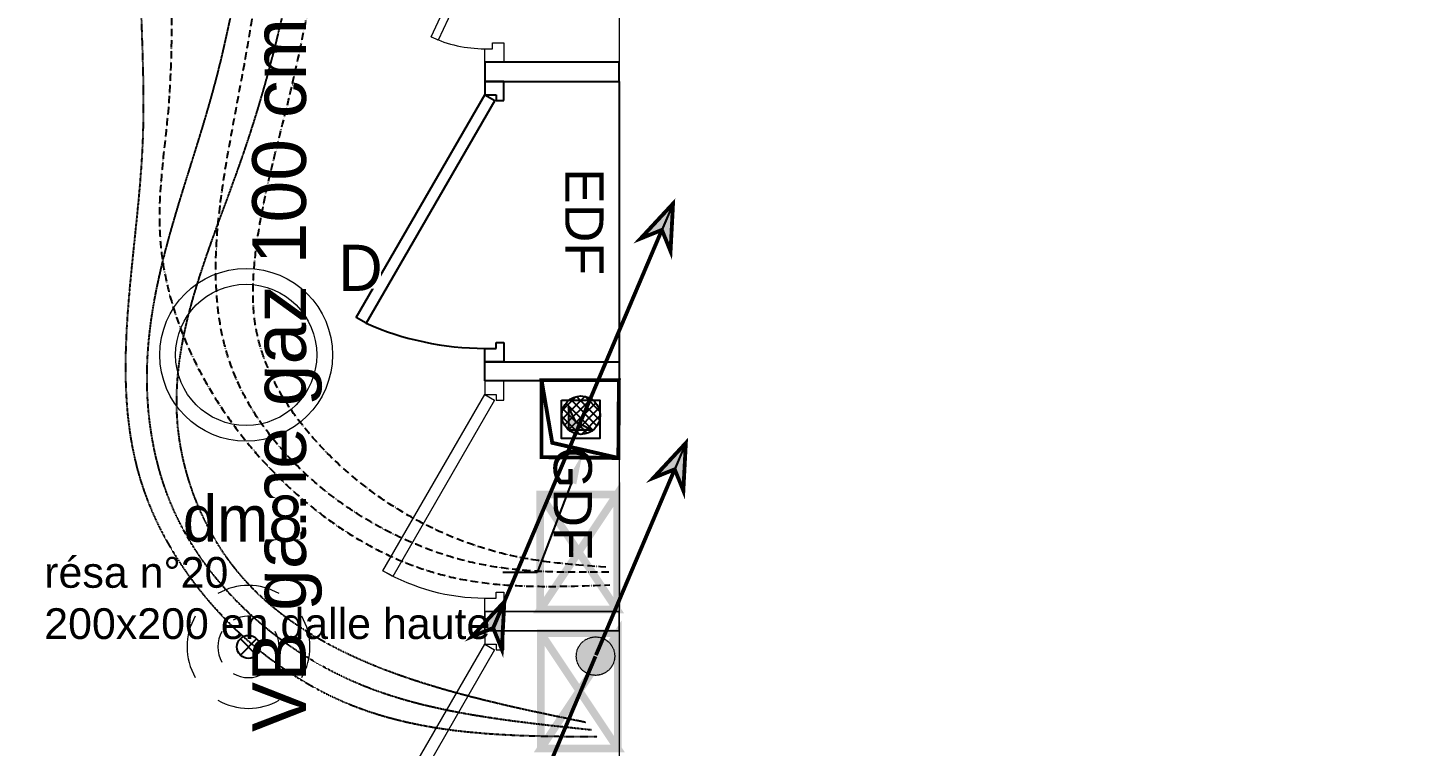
# Model space of a CAD drawing. Header units: millimetres. Extents: x 449410 to 506007, y -379864 to -318775.
# Drawn here: x 468059 to 471650, y -337334 to -335463 of the extents above; entities that cross this region are included whole.
import ezdxf
from ezdxf import colors
from ezdxf.entities.mleader import LeaderData, LeaderLine
from ezdxf.math import Vec2, Vec3

# ---------------------------------------------------------------- set-up
doc = ezdxf.new("R2010")
doc.units = ezdxf.units.MM
doc.linetypes.add('prlm_ef', pattern=[0.165, 0.1, -0.065])
doc.linetypes.add('prlm_gaz', pattern=[36, 24, -3, 0, -3, 0, -3, 0, -3])
for name, color, linetype, lineweight in [('_GAZELEC-BOITE INCORPO', 36, 'Continuous', 18), ('_GAZELEC-RESERVATION', 1, 'Continuous', 18), ('_GAZELEC-RESERVATION 2', 132, 'Continuous', 18)]:
    doc.layers.add(name, color=color, linetype=linetype, lineweight=lineweight)
for name, color, linetype in [('prlm-EAU-EF', 161, 'Continuous'), ('prlm-EAU-EUEV', 25, 'Continuous'), ('prlm-ELEC-BT', 63, 'Continuous'), ('prlm-ELEC-CFO', 201, 'Continuous'), ('prlm-GAZ', 20, 'Continuous'), ('prlm-MOD-PB', 123, 'Continuous'), ('prlm-TELECOM', 30, 'Continuous')]:
    doc.layers.add(name, color=color, linetype=linetype)
doc.styles.add('Geneva', font='arial.ttf')
doc.styles.add('prlm-elec-cfo', font='comic.ttf', dxfattribs={"height": 12})
doc.styles.get("Standard").update_dxf_attribs({"font": 'arial.ttf'})

# ---------------------------------------------------------------- blocks, each defined once
blk = doc.blocks.new('xi.edf73')
at = {"linetype": 'Continuous'}
for p, q in [((0, 0), (73, 0)), ((5, -30), (0, -30)), ((0, -30), (0, -35)), ((3.5, -35), (3.5, -32)), ((3.5, -32), (5, -32)), ((5, -32), (5, -30)), ((68, -32), (68, -30)), ((68, -30), (73, -30)), ((69.5, -32), (68, -32)), ((69.5, -35), (69.5, -32)), ((73, -30), (73, -35)), ((0, -35), (3.5, -35)), ((3.5, -35), (5, -32.4)), ((61.45, -68.46), (3.5, -35)), ((5, -32.4), (62.95, -65.86)), ((73, -35), (69.5, -35)), ((62.95, -65.86), (61.45, -68.46))]:
    blk.add_line(p, q, dxfattribs=at)
at = {"linetype": 'Continuous', "flags": 128}
for points in [[(0, -35), (0, 0), (-5, 0), (-5, -35)], [(78, -35), (73, -35), (73, 0), (78, 0)]]:
    blk.add_lwpolyline(points, close=True, dxfattribs=at)
at = {"linetype": 'Continuous'}
blk.add_arc((-6.5, -35), 76, 336.0423, 0, dxfattribs=at)
at = {"insert": (36.5, -9.03), "char_height": 9.966, "width": 55.6525, "attachment_point": 5, "line_spacing_factor": 0.72537, "style": 'Geneva'}
blk.add_mtext('EDF', dxfattribs=at)
blk = doc.blocks.new('xi.gdf60')
at = {"linetype": 'Continuous', "lineweight": 18}
for p, q in [((0, 0), (60, 0)), ((5, -30), (0, -30)), ((0, -30), (0, -35)), ((3.5, -35), (3.5, -32)), ((3.5, -32), (5, -32)), ((5, -32), (5, -30)), ((55, -32), (55, -30)), ((55, -30), (60, -30)), ((56.5, -32), (55, -32)), ((56.5, -35), (56.5, -32)), ((60, -30), (60, -35)), ((0, -35), (3.5, -35)), ((3.5, -35), (5, -32.4)), ((49.4, -61.5), (3.5, -35)), ((5, -32.4), (50.9, -58.9)), ((60, -35), (56.5, -35)), ((50.9, -58.9), (49.4, -61.5))]:
    blk.add_line(p, q, dxfattribs=at)
at = {"linetype": 'Continuous', "lineweight": 18, "flags": 128}
for points in [[(0, -35), (0, 0), (-5, 0), (-5, -35)], [(0, 0), (20, 0), (20, -20), (0, -20)], [(65, -35), (60, -35), (60, 0), (65, 0)]]:
    blk.add_lwpolyline(points, close=True, dxfattribs=at)
at = {"linetype": 'Continuous', "lineweight": 18}
blk.add_arc((3.5, -35), 53, 330, 0, dxfattribs=at)
at = {"insert": (31.83, -12.12), "char_height": 9.966, "width": 55.6525, "attachment_point": 5, "line_spacing_factor": 0.72537, "style": 'Geneva'}
blk.add_mtext('GDF', dxfattribs=at)
blk = doc.blocks.new('xi.ft')
at = {"linetype": 'Continuous', "lineweight": 18}
for p, q in [((0, 0), (40, 0)), ((5, -30), (0, -30)), ((0, -30), (0, -35)), ((5, -33), (5, -30)), ((35, -33), (35, -30)), ((35, -30), (40, -30)), ((40, -35), (40, -30)), ((0, -35), (3.5, -35)), ((3.5, -35), (3.5, -33)), ((3.5, -33), (5, -33)), ((3.5, -35), (4.35, -33.19)), ((33.41, -48.95), (3.5, -35)), ((4.35, -33.19), (34.25, -47.13)), ((36.5, -33), (35, -33)), ((36.5, -35), (36.5, -33)), ((40, -35), (36.5, -35)), ((34.25, -47.13), (33.41, -48.95))]:
    blk.add_line(p, q, dxfattribs=at)
at = {"linetype": 'Continuous', "lineweight": 18, "flags": 128}
for points in [[(0, -35), (0, 0), (-5, 0), (-5, -35)], [(45, -35), (40, -35), (40, 0), (45, 0)]]:
    blk.add_lwpolyline(points, close=True, dxfattribs=at)
at = {"linetype": 'Continuous', "lineweight": 18}
blk.add_arc((3.5, -35), 33, 335, 0, dxfattribs=at)
at = {"insert": (19.99, -11.1), "char_height": 9.966, "width": 55.6525, "attachment_point": 5, "line_spacing_factor": 0.72537, "style": 'Geneva'}
blk.add_mtext('FT', dxfattribs=at)
blk = doc.blocks.new('xi.ef100')
at = {"linetype": 'Continuous', "lineweight": 18}
for p, q in [((0, 0), (100, 0)), ((0, -30), (0, -35)), ((5, -30), (0, -30)), ((3.5, -32), (5, -32)), ((3.5, -35), (3.5, -32)), ((5, -32), (5, -30)), ((95, -30), (100, -30)), ((95, -32), (95, -30)), ((96.5, -32), (95, -32)), ((96.5, -35), (96.5, -32)), ((100, -30), (100, -35)), ((0, -35), (3.5, -35)), ((3.5, -35), (5, -32.4)), ((84.04, -81.5), (3.5, -35)), ((5, -32.4), (85.54, -78.9)), ((100, -35), (96.5, -35)), ((85.54, -78.9), (84.04, -81.5))]:
    blk.add_line(p, q, dxfattribs=at)
at = {"linetype": 'Continuous', "lineweight": 18, "flags": 128}
for points in [[(0, -35), (0, 0), (-5, 0), (-5, -35)], [(105, -35), (100, -35), (100, 0), (105, 0)]]:
    blk.add_lwpolyline(points, close=True, dxfattribs=at)
at = {"linetype": 'Continuous', "lineweight": 18}
blk.add_arc((3.5, -35), 93, 330, 0, dxfattribs=at)
at = {"insert": (51.73, -11.91), "char_height": 9.966, "width": 55.6525, "attachment_point": 5, "line_spacing_factor": 0.72537, "style": 'Geneva'}
blk.add_mtext('EF', dxfattribs=at)
blk = doc.blocks.new('xi.resagaz10')
at = {"layer": 'prlm-MOD-PB'}
blk.add_hatch(color=0, dxfattribs=at).paths.add_polyline_path([(1.81, -1.7), (3.77, -5.6), (7.71, -7.7), (1.81, -7.7)], flags=16)
at = {"layer": 'prlm-MOD-PB', "color": 0}
for p, q in [((1.81, -1.7), (1.81, -7.7)), ((3.77, -5.6), (1.81, -1.7)), ((7.71, -7.7), (3.77, -5.6)), ((1.81, -7.7), (7.71, -7.7))]:
    blk.add_line(p, q, dxfattribs=at)
blk.add_lwpolyline([(0, 0), (10, 0), (10, -10), (0, -10)], close=True, dxfattribs=at)
blk = doc.blocks.new('xi.TXT-VBgaz')
at = {"layer": 'prlm-MOD-PB', "insert": (0, 0), "char_height": 14, "width": 256.4416, "attachment_point": 1}
blk.add_mtext('VB gaine gaz 100 cm² utiles', dxfattribs=at)
blk = doc.blocks.new('xi.dm8')
at = {"layer": 'prlm-ELEC-CFO', "color": 0}
for points in [[(-2.12, 2.12), (2.12, -2.12)], [(2.12, 2.12), (-2.12, -2.12)]]:
    blk.add_lwpolyline(points, dxfattribs=at)
blk.add_circle((0, 0), 3, dxfattribs=at)
at = {"layer": 'prlm-ELEC-CFO', "color": 0, "lineweight": 13}
for radius, start, end in [(16, 60, 120), (16, 150, 210), (8, 60, 120), (16, 330, 30), (8, 150, 210), (8, 330, 30), (8, 240, 300), (16, 240, 300)]:
    blk.add_arc((0, 0), radius, start, end, dxfattribs=at)
blk = doc.blocks.new('xi.lumD')
at = {"layer": 'prlm-ELEC-CFO', "color": 0, "linetype": 'ByBlock', "lineweight": 13}
for radius in [22.49, 18.39]:
    blk.add_circle((0, 0), radius, dxfattribs=at)
blk = doc.blocks.new('FLECHE1')
h = blk.add_hatch(color=256)
h.dxf.hatch_style = 1
h.paths.add_polyline_path([(495907.1, -370439.6), (495913.6, -370315.5), (495936.1, -370371.1), (495991.7, -370348.6)])
for p, q in [((495907.1, -370439.6), (496141.3, -369887.2)), ((495913.6, -370315.5), (495907.1, -370439.6)), ((495913.6, -370315.5), (495907.1, -370439.6)), ((495936.1, -370371.1), (495913.6, -370315.5)), ((495936.1, -370371.1), (495913.6, -370315.5)), ((495991.7, -370348.6), (495907.1, -370439.6)), ((495907.1, -370439.6), (495991.7, -370348.6)), ((495907.1, -370439.6), (495936.1, -370371.1)), ((495936.1, -370371.1), (495991.7, -370348.6)), ((495991.7, -370348.6), (495936.1, -370371.1))]:
    blk.add_line(p, q)
at = {"const_width": 10}
for points in [[(495936.1, -370371.1), (496141.3, -369887.2)], [(495907.1, -370439.6), (495913.6, -370315.5), (495936.1, -370371.1), (495991.7, -370348.6), (495907.1, -370439.6)]]:
    blk.add_lwpolyline(points, dxfattribs=at)
blk = doc.blocks.new('xi.colonnegaz')
at = {"layer": 'prlm-GAZ'}
h = blk.add_hatch(dxfattribs=at)
h.set_pattern_fill('ANSI37', color=0, scale=0.5, style=0)
h.paths.add_polyline_path([(-5, 0, 1), (5, 0, 1)])
at = {"layer": 'prlm-GAZ', "color": 0}
blk.add_circle((0, 0), 5, dxfattribs=at)
blk = doc.blocks.new('xi.eu')
at = {"layer": 'prlm-EAU-EUEV', "linetype": 'ByBlock', "lineweight": -2}
h = blk.add_hatch(color=0, dxfattribs=at)
edge = h.paths.add_edge_path()
edge.add_arc((0, 0), 5, 0, 360)
at = {"layer": 'prlm-EAU-EUEV', "color": 0, "linetype": 'ByBlock', "lineweight": 5}
blk.add_circle((0, 0), 5, dxfattribs=at)
blk = doc.blocks.new('FLECHE2')
h = blk.add_hatch(color=256)
h.dxf.hatch_style = 1
h.paths.add_polyline_path([(496271.9, -370023.3), (496278.4, -369899.2), (496300.9, -369954.8), (496356.5, -369932.3)])
at = {"const_width": 10}
for points in [[(496066.7, -370507.2), (496300.9, -369954.8), (496356.5, -369932.3), (496271.9, -370023.3), (496300.9, -369954.8), (496278.4, -369899.2), (496271.9, -370023.3), (496356.5, -369932.3), (496300.9, -369954.8), (496278.4, -369899.2), (496271.9, -370023.3)], [(496271.9, -370023.3), (496278.4, -369899.2), (496300.9, -369954.8), (496356.5, -369932.3), (496271.9, -370023.3)]]:
    blk.add_lwpolyline(points, dxfattribs=at)

msp = doc.modelspace()

# ---------------------------------------------------------------- linework, layer by layer
at = {"layer": '_GAZELEC-BOITE INCORPO', "const_width": 20}
for points in [[(469594.002, -336777.816), (469594.001, -336677.816), (469394.001, -336677.817), (469394.002, -336977.81), (469594.005, -336977.81), (469593.995, -336677.816), (469394.002, -336977.81), (469594.005, -336977.81), (469394.008, -336677.817)], [(469595.761, -337139.359), (469595.761, -337039.359), (469395.761, -337039.36), (469395.762, -337339.353), (469595.765, -337339.353), (469595.754, -337039.359), (469395.762, -337339.353), (469595.765, -337339.353), (469395.767, -337039.36)]]:
    msp.add_lwpolyline(points, dxfattribs=at)
at = {"layer": '_GAZELEC-RESERVATION 2', "const_width": 10}
msp.add_lwpolyline([(469598.932, -336380.599), (469397.448, -336380.596), (469397.447, -336580.985), (469597.458, -336583.101), (469598.932, -336380.597), (469397.448, -336380.596), (469425.301, -336543.645), (469597.458, -336583.101)], dxfattribs=at)
at = {"layer": 'prlm-ELEC-CFO', "lineweight": 13}
msp.add_spline([(471518.725, -338382.723), (471809.258, -337686.209), (472863.748, -337032.7)], degree=3, dxfattribs=at)

# ---------------------------------------------------------------- block references
at = {"layer": 'prlm-EAU-EF', "linetype": 'prlm_ef', "ltscale": 100, "rotation": 180}
for name, p in [('FLECHE1', (965680.369, -706983.628)), ('FLECHE2', (965604.656, -707606.642))]:
    msp.add_blockref(name, p, dxfattribs=at)
at = {"layer": 'prlm-EAU-EF', "xscale": 10, "yscale": 10, "zscale": 10}
for rotation in [269.9995200071569, 269.9995200071568, 269.9995200071568]:
    msp.add_blockref('xi.ef100', (469599.292, -337032.682), dxfattribs=dict(at, rotation=rotation))
at = {"layer": 'prlm-EAU-EF', "linetype": 'prlm_ef', "ltscale": 100, "xscale": 10, "yscale": 10, "zscale": 10, "rotation": 359.9777995161473}
msp.add_blockref('xi.eu', (469537.984, -337098.988), dxfattribs=at)
at = {"layer": 'prlm-ELEC-BT', "xscale": 10, "yscale": 10, "zscale": 10}
for rotation in [269.9995035849694, 269.9995035849693, 269.9995035849693]:
    msp.add_blockref('xi.edf73', (469599.304, -335602.682), dxfattribs=dict(at, rotation=rotation))
at = {"layer": 'prlm-ELEC-CFO', "xscale": 10, "yscale": 10, "zscale": 10}
for name, p in [('xi.lumD', (468628, -336314.741)), ('xi.dm8', (468634.088, -337074.858))]:
    msp.add_blockref(name, p, dxfattribs=at)
at = {"layer": 'prlm-GAZ', "linetype": 'prlm_gaz', "ltscale": 0.8, "rotation": 180}
for name, p in [('FLECHE1', (965647, -706360.46)), ('FLECHE2', (965572.361, -706980.523))]:
    msp.add_blockref(name, p, dxfattribs=at)
at = {"layer": 'prlm-GAZ', "xscale": 10, "yscale": 10, "zscale": 10, "rotation": 269.9995035851865}
msp.add_blockref('xi.gdf60', (469599.298, -336382.682), dxfattribs=at)
msp.add_blockref('xi.gdf60', (469599.298, -336382.682), dxfattribs=at)
msp.add_blockref('xi.gdf60', (469599.298, -336382.682), dxfattribs=at)
at = {"layer": 'prlm-GAZ', "xscale": 10, "yscale": 10, "zscale": 10}
msp.add_blockref('xi.colonnegaz', (469500.141, -336471.618), dxfattribs=at)
at = {"layer": 'prlm-MOD-PB', "xscale": 10, "yscale": 10, "zscale": 10, "rotation": 90.00000000000017}
msp.add_blockref('xi.TXT-VBgaz', (468643.746, -337296.553), dxfattribs=at)
at = {"layer": 'prlm-MOD-PB', "xscale": 10, "yscale": 10, "zscale": 10}
msp.add_blockref('xi.resagaz10', (469449.298, -336432.68), dxfattribs=at)
at = {"layer": 'prlm-TELECOM', "xscale": 10, "yscale": 10, "zscale": 10}
for rotation in [269.9999999999059, 269.9999999999058, 269.9999999999058]:
    msp.add_blockref('xi.ft', (469599.305, -335152.682), dxfattribs=dict(at, rotation=rotation))

# ---------------------------------------------------------------- next in the draw order: texts
at = {"layer": 'prlm-ELEC-CFO', "lineweight": 20, "char_height": 120, "attachment_point": 2, "line_spacing_factor": 0.8, "style": 'prlm-elec-cfo', "bg_fill": 3, "box_fill_scale": 0.95, "bg_fill_color": 256, "bg_fill_transparency": 0}
for s, insert in [('D', (468925.574, -336028.018)), ('dm8', (468619.091, -336680.972))]:
    msp.add_mtext(s, dxfattribs=dict(at, insert=insert))

# ---------------------------------------------------------------- next in the draw order: linework, layer by layer
at = {"layer": 'prlm-EAU-EF', "linetype": 'prlm_ef'}
for points in [[(469527.667, -337291.356), (469241.507, -337256.241), (468917.079, -337169.53), (468437.129, -336713.837), (468370.546, -336336.805), (468537.275, -335643.842), (468680.746, -334337.694), (468680.746, -332388.872), (468680.746, -331783.149), (468680.746, -329848.335), (468680.746, -328628.302), (468554.979, -328280.598), (468214.741, -328140.308), (467817.542, -328121.753)], [(469512.953, -337271.644), (469282.069, -337221.851), (468601.776, -336874.418), (468450.207, -336502), (468616.346, -335804.345), (468818.379, -334791.522), (468843.993, -334253.936), (468843.993, -332720.155), (468843.993, -331781.267), (468843.993, -331416.143), (469596.895, -330214.369), (469996.079, -328963.715), (469996.079, -328444.252)], [(467301.075, -334090.614), (467331.191, -333778.116), (468116.701, -333419.424), (468506.527, -334144.672), (468358.398, -335101.121), (468358.398, -335753.375), (468358.398, -336658.613), (468876.988, -337215.644), (469542.204, -337308.615)]]:
    msp.add_spline(points, degree=3, dxfattribs=at)
at = {"layer": 'prlm-GAZ', "linetype": 'prlm_gaz', "ltscale": 0.8}
for points in [[(469572.537, -336880.319), (469230.289, -336858.252), (468586.051, -336335.68), (468586.051, -335759.814), (468634.952, -335492.143), (468708.723, -334828.883), (468725.938, -334541.323), (468725.938, -334107.697), (468725.938, -333384.542), (468725.938, -332472.583), (468725.938, -331721.969), (468725.938, -330840.972), (468725.938, -330322.109), (468748.049, -329782.153), (468762.327, -329505.843), (468762.327, -328966.446), (468717.082, -328516.852), (468629.333, -328294.253), (468530.24, -328195.16), (468241.265, -328095.776), (467830.69, -328072.668)], [(469565.067, -336867.343), (469340.842, -336841.919), (468874.739, -336604.365), (468653.406, -336244.433), (468653.406, -336042.784), (468741.419, -335639.392), (468825.623, -335209.195), (468899.583, -334586.906), (468899.583, -333255.935), (468899.583, -331839.995), (468899.583, -331485.428), (468957.868, -331207.336), (469226.485, -330765.931), (469659.791, -330226.428), (469858.769, -329830.848), (469990.949, -329377.081), (470029.92, -328445.089)], [(467287.062, -334085.281), (467281.883, -333912.395), (467295.928, -333792.865), (467387.996, -333616.251), (467635.859, -333436.968), (467936.877, -333364.096), (468121.947, -333374.703), (468357.615, -333535.64), (468563.453, -334122.067), (468525.756, -334548.189), (468459.027, -334826.98), (468425.37, -335671.522), (468402.499, -335987.657), (468656.972, -336574.067), (469161.404, -336892.976), (469575.232, -336913.419)]]:
    msp.add_spline(points, degree=3, dxfattribs=at)

# ---------------------------------------------------------------- next in the draw order: leaders
at = {"layer": '_GAZELEC-RESERVATION', "color": 6}
ml = msp.add_multileader_mtext('Standard', dxfattribs=at)
ml.set_content('résa n°20\\P200x200 en dalle haute', color=6)
ml.set_leader_properties()
ml.build(insert=Vec2(0, 0))
ml.multileader.update_dxf_attribs({"has_text_frame": 1, "arrow_head_size": 80, "scale": 20})
ctx = ml.context
ctx.base_point, ctx.scale, ctx.char_height, ctx.arrow_head_size, ctx.landing_gap_size, ctx.plane_origin = Vec3(468062.055, -336881.654), 20, 80, 80, 40, Vec3(462522.55, -336683.277)
notes = []
notes.append((ctx, [(0, (1, 1, 0), (469386.061, -336881.654), (-1, 0), 89.845, [(0, [(469504.037, -336572.438)], 0, [])])]))
ctx.mtext.insert, ctx.mtext.width, ctx.mtext.flow_direction = Vec3(468102.055, -336840.972), 1568.85041, 5
for ctx, leaders in notes:
    for number, flags, end, landing, length, lines in leaders:
        leader = LeaderData()
        leader.index, (leader.has_last_leader_line, leader.has_dogleg_vector, leader.attachment_direction) = number, flags
        leader.last_leader_point, leader.dogleg_vector, leader.dogleg_length = Vec3(end), Vec3(landing), length
        for number, points, colour, breaks in lines:
            line = LeaderLine()
            line.index, line.vertices, line.color, line.breaks = number, Vec3.list(points), colors.encode_raw_color(colour), breaks
            leader.lines.append(line)
        ctx.leaders.append(leader)

doc.saveas('drawing.dxf')
